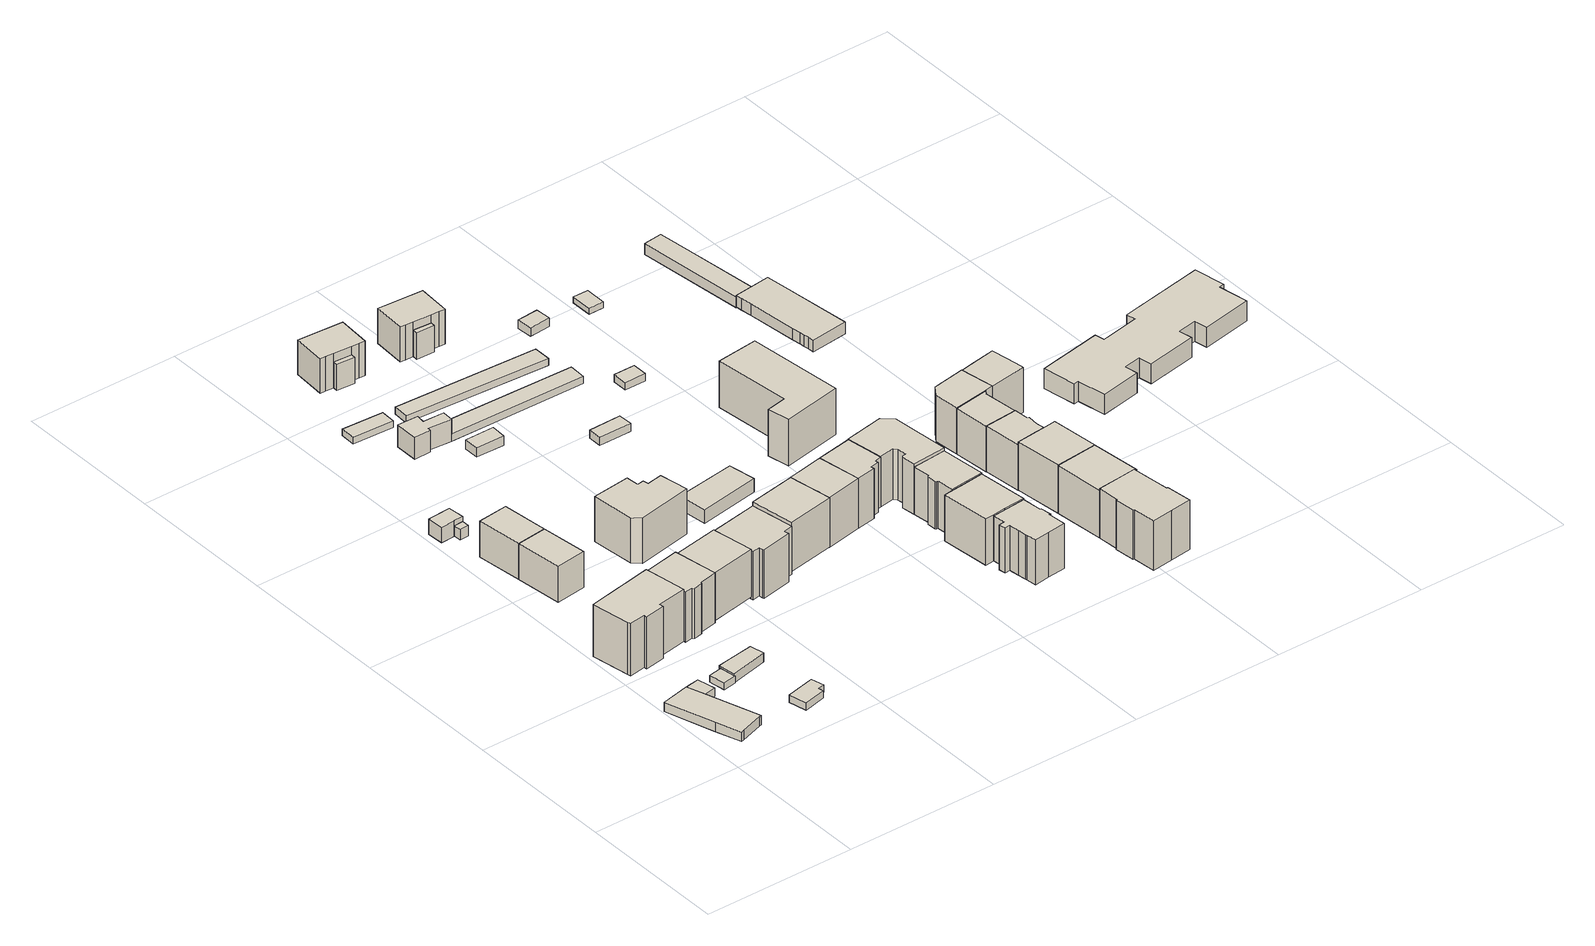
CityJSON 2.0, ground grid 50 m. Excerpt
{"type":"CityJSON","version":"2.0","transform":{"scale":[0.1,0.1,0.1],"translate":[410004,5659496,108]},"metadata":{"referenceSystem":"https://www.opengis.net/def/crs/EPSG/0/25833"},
"CityObjects":{
"building1":{"type":"Building","attributes":{"Dachtyp_tdc":"tdcPolyFlatRoof","Gemeindeschluessel":14612000,"Dachneigung":5.33,"QualitaetDacherkennung":78,"Geometrietyp2DReferenz":"3000","measuredHeight":3.58,"function":"31001_9998","roofType":"2100"},"geometry":[{"type":"Solid","lod":"1","boundaries":[[[[0,1,2,3,4,5,6,7]],[[8,9,10,11,12,13,14,15]],[[7,9,8,0]],[[6,10,9,7]],[[5,11,10,6]],[[4,12,11,5]],[[3,13,12,4]],[[2,14,13,3]],[[1,15,14,2]],[[0,8,15,1]]]]}]},
"building2":{"type":"Building","attributes":{"Dachtyp_tdc":"tdcPolyFlatRoof","Gemeindeschluessel":14612000,"Dachneigung":5.72,"QualitaetDacherkennung":71,"Geometrietyp2DReferenz":"3000","measuredHeight":3.29,"function":"31001_9998","roofType":"2100"},"geometry":[{"type":"Solid","lod":"1","boundaries":[[[[16,17,18,19,20]],[[21,22,23,24,25]],[[20,22,21,16]],[[19,23,22,20]],[[18,24,23,19]],[[17,25,24,18]],[[16,21,25,17]]]]}]},
"building3":{"type":"Building","attributes":{"Dachtyp_tdc":"tdcFreeFormRoof","Gemeindeschluessel":14612000,"Dachneigung":29.3,"QualitaetDacherkennung":76,"Geometrietyp2DReferenz":"3000","measuredHeight":19.93,"function":"31001_9998","roofType":"5000"},"geometry":[{"type":"Solid","lod":"1","boundaries":[[[[26,27,28,29,30,31,32,33,34]],[[35,36,37,38,39,40,41,42,43]],[[34,36,35,26]],[[33,37,36,34]],[[32,38,37,33]],[[31,39,38,32]],[[30,40,39,31]],[[29,41,40,30]],[[28,42,41,29]],[[27,43,42,28]],[[26,35,43,27]]]]}]},
"building4":{"type":"Building","attributes":{"Dachtyp_tdc":"tdcPolyFlatRoof","Gemeindeschluessel":14612000,"Dachneigung":0,"QualitaetDacherkennung":60,"Geometrietyp2DReferenz":"3000","measuredHeight":2.36,"function":"31001_9998","roofType":"1000"},"geometry":[{"type":"Solid","lod":"1","boundaries":[[[[44,45,46,47,48]],[[49,50,51,52,53]],[[48,50,49,44]],[[47,51,50,48]],[[46,52,51,47]],[[45,53,52,46]],[[44,49,53,45]]]]}]},
"building5":{"type":"Building","attributes":{"Dachtyp_tdc":"tdcPolyFlatRoof","Gemeindeschluessel":14612000,"Dachneigung":2.62,"QualitaetDacherkennung":87,"Geometrietyp2DReferenz":"3000","measuredHeight":2.7,"function":"31001_9998","roofType":"2100"},"geometry":[{"type":"Solid","lod":"1","boundaries":[[[[54,55,56,57,58,59]],[[60,61,62,63,64,65]],[[59,61,60,54]],[[58,62,61,59]],[[57,63,62,58]],[[56,64,63,57]],[[55,65,64,56]],[[54,60,65,55]]]]}]},
"building6":{"type":"Building","attributes":{"Dachtyp_tdc":"tdcPolyFlatRoof","Gemeindeschluessel":14612000,"Dachneigung":4.84,"QualitaetDacherkennung":78,"Geometrietyp2DReferenz":"3000","measuredHeight":3.29,"function":"31001_9998","roofType":"2100"},"geometry":[{"type":"Solid","lod":"1","boundaries":[[[[66,67,68,69,70,71]],[[72,73,74,75,76,77]],[[71,73,72,66]],[[70,74,73,71]],[[69,75,74,70]],[[68,76,75,69]],[[67,77,76,68]],[[66,72,77,67]]]]}]},
"building7":{"type":"Building","attributes":{"Dachtyp_tdc":"tdcHipAndGableRoof","Gemeindeschluessel":14612000,"Dachneigung":38.6,"QualitaetDacherkennung":89,"Geometrietyp2DReferenz":"3000","measuredHeight":14.1,"function":"31001_9998","roofType":"5000"},"geometry":[{"type":"Solid","lod":"1","boundaries":[[[[78,79,80,81]],[[82,83,84,85]],[[81,83,82,78]],[[80,84,83,81]],[[79,85,84,80]],[[78,82,85,79]]]]}]},
"building8":{"type":"Building","attributes":{"Dachtyp_tdc":"tdcHipAndGableRoof","Gemeindeschluessel":14612000,"Dachneigung":38.49,"QualitaetDacherkennung":86,"Geometrietyp2DReferenz":"3000","measuredHeight":14.1,"function":"31001_9998","roofType":"5000"},"geometry":[{"type":"Solid","lod":"1","boundaries":[[[[79,78,86,87]],[[85,88,89,82]],[[87,88,85,79]],[[86,89,88,87]],[[78,82,89,86]],[[79,85,82,78]]]]}]},
"building9":{"type":"Building","attributes":{"Gemeindeschluessel":14612000,"Geometrietyp2DReferenz":"3000","function":"31001_9998","roofType":"9999"},"children":["building9-1","building9-2"]},
"building9-1":{"type":"BuildingPart","attributes":{"Dachtyp_tdc":"tdcPolyFlatRoof","Dachneigung":5.84,"QualitaetDacherkennung":95,"Geometrietyp2DReferenz":"3000","measuredHeight":3.6,"roofType":"2100"},"parents":["building9"],"geometry":[{"type":"Solid","lod":"1","boundaries":[[[[90,91,92,93]],[[94,95,96,97]],[[93,95,94,90]],[[92,96,95,93]],[[91,97,96,92]],[[90,94,97,91]]]]}]},
"building9-2":{"type":"BuildingPart","attributes":{"Dachtyp_tdc":"tdcGableRoof","Dachneigung":46.5,"QualitaetDacherkennung":87,"Geometrietyp2DReferenz":"3000","measuredHeight":6.7,"roofType":"3100"},"parents":["building9"],"geometry":[{"type":"Solid","lod":"1","boundaries":[[[[98,99,100,101,102,103]],[[104,96,95,105,106,107]],[[103,96,104,98]],[[102,95,96,103]],[[101,105,95,102]],[[100,106,105,101]],[[99,107,106,100]],[[98,104,107,99]]]]}]},
"building10":{"type":"Building","attributes":{"Dachtyp_tdc":"tdcGableRoof","Gemeindeschluessel":14612000,"Dachneigung":30.77,"QualitaetDacherkennung":77,"Geometrietyp2DReferenz":"3000","measuredHeight":19.3,"function":"31001_9998","roofType":"3100"},"geometry":[{"type":"Solid","lod":"1","boundaries":[[[[108,109,110,111,112,113,114,115,116,117,118,119]],[[120,121,122,123,124,125,126,127,128,129,130,131]],[[119,121,120,108]],[[118,122,121,119]],[[117,123,122,118]],[[116,124,123,117]],[[115,125,124,116]],[[114,126,125,115]],[[113,127,126,114]],[[112,128,127,113]],[[111,129,128,112]],[[110,130,129,111]],[[109,131,130,110]],[[108,120,131,109]]]]}]},
"building11":{"type":"Building","attributes":{"Dachtyp_tdc":"tdcGableRoof","Gemeindeschluessel":14612000,"Dachneigung":33.99,"QualitaetDacherkennung":78,"Geometrietyp2DReferenz":"3000","measuredHeight":18.34,"function":"31001_9998","roofType":"3100"},"geometry":[{"type":"Solid","lod":"1","boundaries":[[[[132,133,134,135]],[[136,137,138,139]],[[135,137,136,132]],[[134,138,137,135]],[[133,139,138,134]],[[132,136,139,133]]]]}]},
"building12":{"type":"Building","attributes":{"Dachtyp_tdc":"tdcPolyFlatRoof","Gemeindeschluessel":14612000,"Dachneigung":0,"QualitaetDacherkennung":71,"Geometrietyp2DReferenz":"3000","measuredHeight":2.21,"function":"31001_2463","roofType":"1000"},"geometry":[{"type":"Solid","lod":"1","boundaries":[[[[140,141,142,143]],[[144,145,146,147]],[[143,145,144,140]],[[142,146,145,143]],[[141,147,146,142]],[[140,144,147,141]]]]}]},
"building13":{"type":"Building","attributes":{"Dachtyp_tdc":"tdcFreeFormRoof","Gemeindeschluessel":14612000,"Dachneigung":42.05,"QualitaetDacherkennung":21,"Geometrietyp2DReferenz":"3000","measuredHeight":18.02,"function":"31001_9998","roofType":"5000"},"geometry":[{"type":"Solid","lod":"1","boundaries":[[[[148,149,150,151,152,153,154,155,156]],[[157,158,159,160,161,162,163,164,165]],[[156,158,157,148]],[[155,159,158,156]],[[154,160,159,155]],[[153,161,160,154]],[[152,162,161,153]],[[151,163,162,152]],[[150,164,163,151]],[[149,165,164,150]],[[148,157,165,149]]]]}]},
"building14":{"type":"Building","attributes":{"Dachtyp_tdc":"tdcFreeFormRoof","Gemeindeschluessel":14612000,"Dachneigung":55.07,"QualitaetDacherkennung":4,"Geometrietyp2DReferenz":"3000","measuredHeight":9.67,"function":"31001_2000","roofType":"5000"},"geometry":[{"type":"Solid","lod":"1","boundaries":[[[[166,167,168,169,170,171,172,173]],[[174,175,176,177,178,179,180,181]],[[173,175,174,166]],[[172,176,175,173]],[[171,177,176,172]],[[170,178,177,171]],[[169,179,178,170]],[[168,180,179,169]],[[167,181,180,168]],[[166,174,181,167]]]]}]},
"building15":{"type":"Building","attributes":{"Dachtyp_tdc":"tdcFreeFormRoof","Gemeindeschluessel":14612000,"Dachneigung":2.43,"QualitaetDacherkennung":58,"Geometrietyp2DReferenz":"3000","measuredHeight":18.88,"function":"31001_9998","roofType":"5000"},"geometry":[{"type":"Solid","lod":"1","boundaries":[[[[182,183,184,185,186,187,188,189,190,191,192,193,194,195]],[[196,197,198,199,200,201,202,203,204,205,206,207,208,209]],[[195,197,196,182]],[[194,198,197,195]],[[193,199,198,194]],[[192,200,199,193]],[[191,201,200,192]],[[190,202,201,191]],[[189,203,202,190]],[[188,204,203,189]],[[187,205,204,188]],[[186,206,205,187]],[[185,207,206,186]],[[184,208,207,185]],[[183,209,208,184]],[[182,196,209,183]]]]}]},
"building16":{"type":"Building","attributes":{"Dachtyp_tdc":"tdcPolyFlatRoof","Gemeindeschluessel":14612000,"Dachneigung":0,"QualitaetDacherkennung":96,"Geometrietyp2DReferenz":"3000","measuredHeight":3.06,"function":"31001_2000","roofType":"1000"},"geometry":[{"type":"Solid","lod":"1","boundaries":[[[[210,211,212,213]],[[214,215,216,217]],[[213,215,214,210]],[[212,216,215,213]],[[211,217,216,212]],[[210,214,217,211]]]]}]},
"building17":{"type":"Building","attributes":{"Gemeindeschluessel":14612000,"Geometrietyp2DReferenz":"3000","function":"31001_9998","roofType":"9999"},"children":["building17-1","building17-2"]},
"building17-1":{"type":"BuildingPart","attributes":{"Dachtyp_tdc":"tdcPolyFlatRoof","Dachneigung":0,"QualitaetDacherkennung":36,"Geometrietyp2DReferenz":"3000","measuredHeight":8.83,"roofType":"1000"},"parents":["building17"],"geometry":[{"type":"Solid","lod":"1","boundaries":[[[[218,219,220,221]],[[222,223,224,225]],[[221,222,225,218]],[[220,223,222,221]],[[219,224,223,220]],[[218,225,224,219]]]]}]},
"building17-2":{"type":"BuildingPart","attributes":{"Dachtyp_tdc":"tdcPolyFlatRoof","Dachneigung":7.03,"QualitaetDacherkennung":68,"Geometrietyp2DReferenz":"3000","measuredHeight":12.29,"roofType":"2100"},"parents":["building17"],"geometry":[{"type":"Solid","lod":"1","boundaries":[[[[226,227,228,229,230,231,232,233]],[[234,235,236,222,225,237,238,239]],[[233,235,234,226]],[[232,236,235,233]],[[231,222,236,232]],[[230,225,222,231]],[[229,237,225,230]],[[228,238,237,229]],[[227,239,238,228]],[[226,234,239,227]]]]}]},
"building18":{"type":"Building","attributes":{"Dachtyp_tdc":"tdcGableRoof","Gemeindeschluessel":14612000,"Dachneigung":35.27,"QualitaetDacherkennung":78,"Geometrietyp2DReferenz":"3000","measuredHeight":19.08,"function":"31001_9998","roofType":"3100"},"geometry":[{"type":"Solid","lod":"1","boundaries":[[[[240,241,242,243]],[[244,245,246,247]],[[243,245,244,240]],[[242,246,245,243]],[[241,247,246,242]],[[240,244,247,241]]]]}]},
"building19":{"type":"Building","attributes":{"Dachtyp_tdc":"tdcGableRoof","Gemeindeschluessel":14612000,"Dachneigung":12.11,"QualitaetDacherkennung":10,"Geometrietyp2DReferenz":"3000","measuredHeight":6.12,"function":"31001_9998","roofType":"3100"},"geometry":[{"type":"Solid","lod":"1","boundaries":[[[[248,249,250,251]],[[252,253,254,255]],[[251,253,252,248]],[[250,254,253,251]],[[249,255,254,250]],[[248,252,255,249]]]]}]},
"building20":{"type":"Building","attributes":{"Dachtyp_tdc":"tdcPolyFlatRoof","Gemeindeschluessel":14612000,"Dachneigung":3.28,"QualitaetDacherkennung":71,"Geometrietyp2DReferenz":"3000","measuredHeight":2.56,"function":"31001_2000","roofType":"2100"},"geometry":[{"type":"Solid","lod":"1","boundaries":[[[[256,257,258,259,260]],[[175,174,261,262,263]],[[260,174,175,256]],[[259,261,174,260]],[[258,262,261,259]],[[257,263,262,258]],[[256,175,263,257]]]]}]},
"building21":{"type":"Building","attributes":{"Dachtyp_tdc":"tdcPolyFlatRoof","Gemeindeschluessel":14612000,"Dachneigung":0,"QualitaetDacherkennung":78,"Geometrietyp2DReferenz":"3000","measuredHeight":2.29,"function":"31001_2463","roofType":"1000"},"geometry":[{"type":"Solid","lod":"1","boundaries":[[[[264,265,266,267]],[[268,269,270,271]],[[267,269,268,264]],[[266,270,269,267]],[[265,271,270,266]],[[264,268,271,265]]]]}]},
"building22":{"type":"Building","attributes":{"Dachtyp_tdc":"tdcGableRoof","Gemeindeschluessel":14612000,"Dachneigung":35.38,"QualitaetDacherkennung":69,"Geometrietyp2DReferenz":"3000","measuredHeight":19.37,"function":"31001_9998","roofType":"3100"},"geometry":[{"type":"Solid","lod":"1","boundaries":[[[[272,273,274,275]],[[276,277,278,279]],[[275,277,276,272]],[[274,278,277,275]],[[273,279,278,274]],[[272,276,279,273]]]]}]},
"building23":{"type":"Building","attributes":{"Dachtyp_tdc":"tdcPolyFlatRoof","Gemeindeschluessel":14612000,"Dachneigung":4.58,"QualitaetDacherkennung":67,"Geometrietyp2DReferenz":"3000","measuredHeight":2.92,"function":"31001_9998","roofType":"2100"},"geometry":[{"type":"Solid","lod":"1","boundaries":[[[[280,281,282,283]],[[284,285,286,287]],[[283,285,284,280]],[[282,286,285,283]],[[281,287,286,282]],[[280,284,287,281]]]]}]},
"building24":{"type":"Building","attributes":{"Gemeindeschluessel":14612000,"Geometrietyp2DReferenz":"3000","function":"31001_9998","roofType":"9999"},"children":["building24-1","building24-2"]},
"building24-1":{"type":"BuildingPart","attributes":{"Dachtyp_tdc":"tdcPolyFlatRoof","Dachneigung":0,"QualitaetDacherkennung":46,"Geometrietyp2DReferenz":"3000","measuredHeight":8.93,"roofType":"1000"},"parents":["building24"],"geometry":[{"type":"Solid","lod":"1","boundaries":[[[[288,289,290,291]],[[292,293,294,295]],[[291,293,292,288]],[[290,294,293,291]],[[289,295,294,290]],[[288,292,295,289]]]]}]},
"building24-2":{"type":"BuildingPart","attributes":{"Dachtyp_tdc":"tdcPolyFlatRoof","Dachneigung":6.98,"QualitaetDacherkennung":65,"Geometrietyp2DReferenz":"3000","measuredHeight":12.4,"roofType":"2100"},"parents":["building24"],"geometry":[{"type":"Solid","lod":"1","boundaries":[[[[296,297,298,299,300,301,302,303]],[[304,305,306,294,293,307,308,309]],[[303,305,304,296]],[[302,306,305,303]],[[301,294,306,302]],[[300,293,294,301]],[[299,307,293,300]],[[298,308,307,299]],[[297,309,308,298]],[[296,304,309,297]]]]}]},
"building25":{"type":"Building","attributes":{"Dachtyp_tdc":"tdcFreeFormRoof","Gemeindeschluessel":14612000,"Dachneigung":35.42,"QualitaetDacherkennung":76,"Geometrietyp2DReferenz":"3000","measuredHeight":19.41,"function":"31001_9998","roofType":"5000"},"geometry":[{"type":"Solid","lod":"1","boundaries":[[[[274,310,311,312,313,314,315,275]],[[278,277,316,317,318,319,320,321]],[[275,277,278,274]],[[315,316,277,275]],[[314,317,316,315]],[[313,318,317,314]],[[312,319,318,313]],[[311,320,319,312]],[[310,321,320,311]],[[274,278,321,310]]]]}]},
"building26":{"type":"Building","attributes":{"Dachtyp_tdc":"tdcGableRoof","Gemeindeschluessel":14612000,"Dachneigung":39.63,"QualitaetDacherkennung":85,"Geometrietyp2DReferenz":"3000","measuredHeight":18.21,"function":"31001_9998","roofType":"3100"},"geometry":[{"type":"Solid","lod":"1","boundaries":[[[[322,323,324,325,326,327,328,329,330,331,332,333,334,335,336,337,338,339]],[[340,341,342,343,344,345,346,347,348,349,350,351,352,353,354,355,356,357]],[[339,341,340,322]],[[338,342,341,339]],[[337,343,342,338]],[[336,344,343,337]],[[335,345,344,336]],[[334,346,345,335]],[[333,347,346,334]],[[332,348,347,333]],[[331,349,348,332]],[[330,350,349,331]],[[329,351,350,330]],[[328,352,351,329]],[[327,353,352,328]],[[326,354,353,327]],[[325,355,354,326]],[[324,356,355,325]],[[323,357,356,324]],[[322,340,357,323]]]]}]},
"building27":{"type":"Building","attributes":{"Dachtyp_tdc":"tdcGableRoof","Gemeindeschluessel":14612000,"Dachneigung":33.53,"QualitaetDacherkennung":82,"Geometrietyp2DReferenz":"3000","measuredHeight":17.91,"function":"31001_9998","roofType":"3100"},"geometry":[{"type":"Solid","lod":"1","boundaries":[[[[358,359,360,361,362,363,364,365]],[[366,367,368,369,348,370,346,371]],[[365,367,366,358]],[[364,368,367,365]],[[363,369,368,364]],[[362,348,369,363]],[[361,370,348,362]],[[360,346,370,361]],[[359,371,346,360]],[[358,366,371,359]]]]}]},
"building28":{"type":"Building","attributes":{"Dachtyp_tdc":"tdcGableRoof","Gemeindeschluessel":14612000,"Dachneigung":37.33,"QualitaetDacherkennung":91,"Geometrietyp2DReferenz":"3000","measuredHeight":18.45,"function":"31001_9998","roofType":"3100"},"geometry":[{"type":"Solid","lod":"1","boundaries":[[[[372,373,374,375,376,377,378,379,380,381,382,383]],[[384,385,386,387,388,389,390,391,392,393,394,395]],[[383,385,384,372]],[[382,386,385,383]],[[381,387,386,382]],[[380,388,387,381]],[[379,389,388,380]],[[378,390,389,379]],[[377,391,390,378]],[[376,392,391,377]],[[375,393,392,376]],[[374,394,393,375]],[[373,395,394,374]],[[372,384,395,373]]]]}]},
"building29":{"type":"Building","attributes":{"Dachtyp_tdc":"tdcFreeFormRoof","Gemeindeschluessel":14612000,"Dachneigung":40.19,"QualitaetDacherkennung":15,"Geometrietyp2DReferenz":"3000","measuredHeight":19.75,"function":"31001_9998","roofType":"5000"},"geometry":[{"type":"Solid","lod":"1","boundaries":[[[[396,397,398,399,400,401,402,403,404,405,406]],[[389,407,408,409,410,411,412,413,414,415,391]],[[406,407,389,396]],[[405,408,407,406]],[[404,409,408,405]],[[403,410,409,404]],[[402,411,410,403]],[[401,412,411,402]],[[400,413,412,401]],[[399,414,413,400]],[[398,415,414,399]],[[397,391,415,398]],[[396,389,391,397]]]]}]},
"building30":{"type":"Building","attributes":{"Dachtyp_tdc":"tdcPolyFlatRoof","Gemeindeschluessel":14612000,"Dachneigung":2.77,"QualitaetDacherkennung":98,"Geometrietyp2DReferenz":"3000","measuredHeight":2.68,"function":"31001_9998","roofType":"2100"},"geometry":[{"type":"Solid","lod":"1","boundaries":[[[[416,417,418,419]],[[420,421,422,423]],[[419,421,420,416]],[[418,422,421,419]],[[417,423,422,418]],[[416,420,423,417]]]]}]},
"building31":{"type":"Building","attributes":{"Dachtyp_tdc":"tdcFreeFormRoof","Gemeindeschluessel":14612000,"Dachneigung":37.81,"QualitaetDacherkennung":87,"Geometrietyp2DReferenz":"3000","measuredHeight":18.29,"function":"31001_9998","roofType":"5000"},"geometry":[{"type":"Solid","lod":"1","boundaries":[[[[424,425,426,427,428,429]],[[430,431,432,433,434,435]],[[429,431,430,424]],[[428,432,431,429]],[[427,433,432,428]],[[426,434,433,427]],[[425,435,434,426]],[[424,430,435,425]]]]}]},
"building32":{"type":"Building","attributes":{"Dachtyp_tdc":"tdcPolyFlatRoof","Gemeindeschluessel":14612000,"Dachneigung":6.78,"QualitaetDacherkennung":88,"Geometrietyp2DReferenz":"3000","measuredHeight":3.2,"function":"31001_9998","roofType":"2100"},"geometry":[{"type":"Solid","lod":"1","boundaries":[[[[436,437,438,439]],[[440,441,442,443]],[[439,441,440,436]],[[438,442,441,439]],[[437,443,442,438]],[[436,440,443,437]]]]}]},
"building33":{"type":"Building","attributes":{"Gemeindeschluessel":14612000,"Geometrietyp2DReferenz":"3000","function":"31001_9998","roofType":"9999"},"children":["building33-1","building33-2"]},
"building33-1":{"type":"BuildingPart","attributes":{"Dachtyp_tdc":"tdcGableRoof","Dachneigung":34.69,"QualitaetDacherkennung":85,"Geometrietyp2DReferenz":"3000","measuredHeight":19.23,"roofType":"3100"},"parents":["building33"],"geometry":[{"type":"Solid","lod":"1","boundaries":[[[[444,445,446,447,448,449,450,451,452,453,454,455,456]],[[457,458,459,460,461,462,463,464,465,466,467,468,469]],[[456,458,457,444]],[[455,459,458,456]],[[454,460,459,455]],[[453,461,460,454]],[[452,462,461,453]],[[451,463,462,452]],[[450,464,463,451]],[[449,465,464,450]],[[448,466,465,449]],[[447,467,466,448]],[[446,468,467,447]],[[445,469,468,446]],[[444,457,469,445]]]]}]},
"building33-2":{"type":"BuildingPart","attributes":{"Dachtyp_tdc":"tdcPolyFlatRoof","Dachneigung":28.08,"QualitaetDacherkennung":34,"Geometrietyp2DReferenz":"3000","measuredHeight":14.86,"roofType":"2100"},"parents":["building33"],"geometry":[{"type":"Solid","lod":"1","boundaries":[[[[470,471,472,473]],[[468,474,475,469]],[[473,474,468,470]],[[472,475,474,473]],[[471,469,475,472]],[[470,468,469,471]]]]}]},
"building34":{"type":"Building","attributes":{"Dachtyp_tdc":"tdcGableRoof","Gemeindeschluessel":14612000,"Dachneigung":36.65,"QualitaetDacherkennung":77,"Geometrietyp2DReferenz":"3000","measuredHeight":18.91,"function":"31001_9998","roofType":"3100"},"geometry":[{"type":"Solid","lod":"1","boundaries":[[[[476,477,478,479]],[[480,474,466,481]],[[479,474,480,476]],[[478,466,474,479]],[[477,481,466,478]],[[476,480,481,477]]]]}]},
"building35":{"type":"Building","attributes":{"Dachtyp_tdc":"tdcGableRoof","Gemeindeschluessel":14612000,"Dachneigung":12.33,"QualitaetDacherkennung":81,"Geometrietyp2DReferenz":"3000","measuredHeight":2.38,"function":"31001_9998","roofType":"3100"},"geometry":[{"type":"Solid","lod":"1","boundaries":[[[[482,483,484,485]],[[486,487,488,489]],[[485,487,486,482]],[[484,488,487,485]],[[483,489,488,484]],[[482,486,489,483]]]]}]},
"building36":{"type":"Building","attributes":{"Dachtyp_tdc":"tdcGableRoof","Gemeindeschluessel":14612000,"Dachneigung":36.43,"QualitaetDacherkennung":78,"Geometrietyp2DReferenz":"3000","measuredHeight":18.87,"function":"31001_9998","roofType":"3100"},"geometry":[{"type":"Solid","lod":"1","boundaries":[[[[490,491,492,493,494,495,496]],[[480,497,481,498,499,500,501]],[[496,497,480,490]],[[495,481,497,496]],[[494,498,481,495]],[[493,499,498,494]],[[492,500,499,493]],[[491,501,500,492]],[[490,480,501,491]]]]}]},
"building37":{"type":"Building","attributes":{"Dachtyp_tdc":"tdcFreeFormRoof","Gemeindeschluessel":14612000,"Dachneigung":33.91,"QualitaetDacherkennung":90,"Geometrietyp2DReferenz":"3000","measuredHeight":17.31,"function":"31001_9998","roofType":"5000"},"geometry":[{"type":"Solid","lod":"1","boundaries":[[[[502,503,504,505,506,507,508,509]],[[510,511,512,513,514,515,516,517]],[[509,511,510,502]],[[508,512,511,509]],[[507,513,512,508]],[[506,514,513,507]],[[505,515,514,506]],[[504,516,515,505]],[[503,517,516,504]],[[502,510,517,503]]]]}]},
"building38":{"type":"Building","attributes":{"Dachtyp_tdc":"tdcGableRoof","Gemeindeschluessel":14612000,"Dachneigung":33.62,"QualitaetDacherkennung":83,"Geometrietyp2DReferenz":"3000","measuredHeight":17.4,"function":"31001_9998","roofType":"3100"},"geometry":[{"type":"Solid","lod":"1","boundaries":[[[[518,519,520,521,522,523,524]],[[525,526,527,528,529,530,531]],[[524,526,525,518]],[[523,527,526,524]],[[522,528,527,523]],[[521,529,528,522]],[[520,530,529,521]],[[519,531,530,520]],[[518,525,531,519]]]]}]},
"building39":{"type":"Building","attributes":{"Dachtyp_tdc":"tdcFreeFormRoof","Gemeindeschluessel":14612000,"Dachneigung":19.74,"QualitaetDacherkennung":43,"Geometrietyp2DReferenz":"3000","measuredHeight":17.25,"function":"31001_9998","roofType":"5000"},"geometry":[{"type":"Solid","lod":"1","boundaries":[[[[532,533,534,535,536,537]],[[538,539,540,541,530,528]],[[537,539,538,532]],[[536,540,539,537]],[[535,541,540,536]],[[534,530,541,535]],[[533,528,530,534]],[[532,538,528,533]]]]}]},
"building40":{"type":"Building","attributes":{"Dachtyp_tdc":"tdcGableRoof","Gemeindeschluessel":14612000,"Dachneigung":33.16,"QualitaetDacherkennung":68,"Geometrietyp2DReferenz":"3000","measuredHeight":17.31,"function":"31001_9998","roofType":"3100"},"geometry":[{"type":"Solid","lod":"1","boundaries":[[[[542,543,544,545,546,547,548,549]],[[541,550,540,551,552,553,554,555]],[[549,550,541,542]],[[548,540,550,549]],[[547,551,540,548]],[[546,552,551,547]],[[545,553,552,546]],[[544,554,553,545]],[[543,555,554,544]],[[542,541,555,543]]]]}]},
"building41":{"type":"Building","attributes":{"Dachtyp_tdc":"tdcGableRoof","Gemeindeschluessel":14612000,"Dachneigung":12.84,"QualitaetDacherkennung":94,"Geometrietyp2DReferenz":"3000","measuredHeight":4.57,"function":"31001_9998","roofType":"3100"},"geometry":[{"type":"Solid","lod":"1","boundaries":[[[[556,557,558,559,560,561,562,563,564,565,566]],[[567,568,569,570,571,572,573,574,575,576,577]],[[566,568,567,556]],[[565,569,568,566]],[[564,570,569,565]],[[563,571,570,564]],[[562,572,571,563]],[[561,573,572,562]],[[560,574,573,561]],[[559,575,574,560]],[[558,576,575,559]],[[557,577,576,558]],[[556,567,577,557]]]]}]},
"building42":{"type":"Building","attributes":{"Dachtyp_tdc":"tdcFreeFormRoof","Gemeindeschluessel":14612000,"Dachneigung":10.49,"QualitaetDacherkennung":95,"Geometrietyp2DReferenz":"3000","measuredHeight":3.97,"function":"31001_9998","roofType":"5000"},"geometry":[{"type":"Solid","lod":"1","boundaries":[[[[578,579,580,581]],[[582,583,584,585]],[[581,583,582,578]],[[580,584,583,581]],[[579,585,584,580]],[[578,582,585,579]]]]}]},
"building43":{"type":"Building","attributes":{"Dachtyp_tdc":"tdcPolyFlatRoof","Gemeindeschluessel":14612000,"Dachneigung":0,"QualitaetDacherkennung":90,"Geometrietyp2DReferenz":"3000","measuredHeight":6.78,"function":"31001_9998","roofType":"1000"},"geometry":[{"type":"Solid","lod":"1","boundaries":[[[[586,587,588,589,590,591,592,593,594,595,596,597,598,599,600,601,602,603,604,605]],[[606,607,608,609,610,611,612,613,614,615,616,617,618,619,620,621,622,623,624,625]],[[605,607,606,586]],[[604,608,607,605]],[[603,609,608,604]],[[602,610,609,603]],[[601,611,610,602]],[[600,612,611,601]],[[599,613,612,600]],[[598,614,613,599]],[[597,615,614,598]],[[596,616,615,597]],[[595,617,616,596]],[[594,618,617,595]],[[593,619,618,594]],[[592,620,619,593]],[[591,621,620,592]],[[590,622,621,591]],[[589,623,622,590]],[[588,624,623,589]],[[587,625,624,588]],[[586,606,625,587]]]]}]}
},
"vertices":[
[95,93,41],[171,118,41],[177,120,41],[120,295,41],[100,355,41],[7,335,41],[58,171,41],[85,90,41],[95,93,10],[85,90,10],[58,171,10],[7,335,10],[100,355,10],[120,295,10],[177,120,10],[171,118,10],
[100,355,40],[120,295,40],[159,303,40],[147,363,40],[113,357,40],[100,355,11],[113,357,11],[147,363,11],[159,303,11],[120,295,11],
[152,522,197],[150,535,197],[247,551,197],[224,689,197],[7,649,197],[28,523,197],[30,513,197],[84,521,197],[85,511,197],[152,522,21],[85,511,21],[84,521,21],[30,513,21],[28,523,21],[7,649,21],[224,689,21],[247,551,21],[150,535,21],
[200,312,34],[244,319,34],[243,322,34],[235,373,34],[191,366,34],[200,312,11],[191,366,11],[235,373,11],[243,322,11],[244,319,11],
[390,113,35],[386,130,35],[408,135,35],[398,177,35],[304,156,35],[317,97,35],[390,113,10],[317,97,10],[304,156,10],[398,177,10],[408,135,10],[386,130,10],
[235,373,41],[243,322,41],[368,351,41],[358,397,41],[274,385,41],[234,378,41],[235,373,10],[234,378,10],[274,385,10],[358,397,10],[368,351,10],[243,322,10],
[169,1071,146],[71,1060,146],[88,908,146],[187,919,146],[169,1071,25],[187,919,25],[88,908,25],[71,1060,25],
[152,1222,146],[53,1211,146],[53,1211,25],[152,1222,25],
[63,1311,58],[93,1312,58],[92,1336,58],[62,1335,58],[63,1311,23],[62,1335,23],[92,1336,23],[93,1312,23],
[88,1390,75],[12,1385,75],[15,1332,75],[61,1335,75],[62,1335,75],[92,1336,75],[88,1390,23],[61,1335,23],[15,1332,23],[12,1385,23],
[309,555,191],[368,566,191],[367,573,191],[356,638,191],[344,711,191],[224,689,191],[236,616,191],[247,551,191],[248,544,191],[272,548,191],[278,543,191],[307,549,191],[309,555,22],[307,549,22],[278,543,22],[272,548,22],[248,544,22],[247,551,22],[236,616,22],[224,689,22],[344,711,22],[356,638,22],[367,573,22],[368,566,22],
[344,711,183],[367,573,183],[523,601,183],[499,738,183],[344,711,23],[499,738,23],[523,601,23],[367,573,23],
[252,1893,47],[116,1900,47],[114,1850,47],[250,1843,47],[252,1893,25],[250,1843,25],[114,1850,25],[116,1900,25],
[347,1074,176],[362,933,176],[387,911,176],[569,946,176],[552,1040,176],[501,1031,176],[498,1049,176],[476,1046,176],[472,1088,176],[347,1074,24],[472,1088,24],[476,1046,24],[498,1049,24],[501,1031,24],[552,1040,24],[569,946,24],[387,911,24],[362,933,24],
[338,1732,98],[268,1734,98],[271,1763,98],[203,1765,98],[203,1689,98],[258,1689,98],[258,1699,98],[336,1694,98],[338,1732,24],[336,1694,24],[258,1699,24],[258,1689,24],[203,1689,24],[203,1765,24],[271,1763,24],[268,1734,24],
[499,738,179],[505,707,179],[519,623,179],[523,601,179],[524,594,179],[548,598,179],[551,585,179],[552,581,179],[654,600,179],[651,617,179],[682,623,179],[678,650,179],[663,734,179],[658,766,179],[499,738,16],[658,766,16],[663,734,16],[678,650,16],[682,623,16],[651,617,16],[654,600,16],[552,581,16],[551,585,16],[548,598,16],[524,594,16],[523,601,16],[519,623,16],[505,707,16],
[439,1640,56],[342,1640,56],[342,1591,56],[436,1589,56],[439,1640,25],[436,1589,25],[342,1591,25],[342,1640,25],
[237,2091,115],[236,2076,115],[295,2072,115],[296,2087,115],[296,2087,27],[295,2072,27],[236,2076,27],[237,2091,27],
[349,2193,143],[199,2203,143],[192,2094,143],[211,2093,143],[237,2091,143],[296,2087,143],[322,2085,143],[341,2084,143],[349,2193,27],[341,2084,27],[322,2085,27],[211,2093,27],[192,2094,27],[199,2203,27],
[658,766,192],[682,623,192],[837,650,192],[812,793,192],[658,766,27],[812,793,27],[837,650,27],[682,623,27],
[643,959,65],[842,993,65],[827,1082,65],[631,1054,65],[643,959,19],[631,1054,19],[827,1082,19],[842,993,19],
[336,1694,48],[791,1685,48],[793,1741,48],[338,1753,48],[338,1732,48],[338,1753,24],[793,1741,24],[791,1685,24],
[769,1869,48],[294,1891,48],[291,1839,48],[769,1812,48],[769,1869,25],[769,1812,25],[291,1839,25],[294,1891,25],
[812,793,193],[837,650,193],[955,673,193],[931,815,193],[812,793,25],[931,815,25],[955,673,25],[837,650,25],
[643,1425,51],[752,1426,51],[750,1472,51],[643,1470,51],[643,1425,24],[643,1470,24],[750,1472,24],[752,1426,24],
[502,2058,115],[561,2055,115],[562,2070,115],[502,2074,115],[502,2058,26],[502,2074,26],[562,2070,26],[561,2055,26],
[615,2175,143],[465,2185,143],[458,2077,143],[476,2075,143],[502,2074,143],[562,2070,143],[588,2068,143],[608,2067,143],[615,2175,26],[608,2067,26],[588,2068,26],[476,2075,26],[458,2077,26],[465,2185,26],
[1018,683,193],[1016,693,193],[1045,698,193],[1043,710,193],[1066,714,193],[1048,835,193],[1048,835,25],[1066,714,25],[1043,710,25],[1045,698,25],[1016,693,25],[1018,683,25],
[1163,196,178],[1164,189,178],[1168,156,178],[1220,163,178],[1279,170,178],[1276,204,178],[1273,228,178],[1277,228,178],[1273,264,178],[1269,264,178],[1262,328,178],[1202,323,178],[1149,318,178],[1154,278,178],[1135,275,178],[1138,253,178],[1156,255,178],[1160,221,178],[1163,196,27],[1160,221,27],[1156,255,27],[1138,253,27],[1135,275,27],[1154,278,27],[1149,318,27],[1202,323,27],[1262,328,27],[1269,264,27],[1273,264,27],[1277,228,27],[1273,228,27],[1276,204,27],[1279,170,27],[1220,163,27],[1168,156,27],[1164,189,27],
[1102,476,182],[1119,315,182],[1149,318,182],[1191,322,182],[1262,328,182],[1244,491,182],[1173,483,182],[1131,479,182],[1102,476,27],[1131,479,27],[1173,483,27],[1244,491,27],[1191,322,27],[1119,315,27],
[1122,536,186],[1126,536,186],[1131,479,186],[1188,485,186],[1244,491,186],[1228,638,186],[1173,633,186],[1116,628,186],[1123,572,186],[1119,571,186],[1116,567,186],[1118,539,186],[1122,536,26],[1118,539,26],[1116,567,26],[1119,571,26],[1123,572,26],[1116,628,26],[1173,633,26],[1228,638,26],[1244,491,26],[1188,485,26],[1131,479,26],[1126,536,26],
[1116,628,196],[1228,638,196],[1210,829,196],[1176,858,196],[1048,835,196],[1066,714,196],[1114,722,196],[1123,710,196],[1127,680,196],[1115,679,196],[1110,672,196],[1110,672,26],[1115,679,26],[1127,680,26],[1123,710,26],[1114,722,26],[1066,714,26],[1048,835,26],[1176,858,26],[1210,829,26],
[927,1632,55],[857,1632,55],[857,1582,55],[927,1582,55],[927,1632,30],[927,1582,30],[857,1582,30],[857,1632,30],
[1039,1109,182],[974,1097,182],[988,1024,182],[1183,1061,182],[1149,1377,182],[1012,1362,182],[1039,1109,26],[1012,1362,26],[1149,1377,26],[1183,1061,26],[988,1024,26],[974,1097,26],
[815,1950,55],[885,1955,55],[881,2005,55],[811,2000,55],[815,1950,26],[811,2000,26],[881,2005,26],[885,1955,26],
[1590,108,195],[1587,133,195],[1575,235,195],[1511,228,195],[1444,221,195],[1450,151,195],[1446,151,195],[1453,85,195],[1457,85,195],[1464,8,195],[1535,16,195],[1604,25,195],[1594,109,195],[1590,108,28],[1594,109,28],[1604,25,28],[1535,16,28],[1464,8,28],[1457,85,28],[1453,85,28],[1446,151,28],[1450,151,28],[1444,221,28],[1511,228,28],[1575,235,28],[1587,133,28],
[1575,235,174],[1587,133,174],[1592,134,174],[1585,236,174],[1585,236,28],[1592,134,28],
[1567,399,189],[1428,385,189],[1444,221,189],[1585,236,189],[1567,399,28],[1428,385,28],
[1007,1933,46],[1057,1933,46],[1057,2002,46],[1007,2003,46],[1007,1933,26],[1007,2003,26],[1057,2002,26],[1057,1933,26],
[1567,399,190],[1550,555,190],[1518,551,190],[1478,547,190],[1410,540,190],[1428,385,190],[1495,392,190],[1495,392,28],[1410,540,28],[1478,547,28],[1518,551,28],[1550,555,28],
[1397,665,180],[1410,540,180],[1518,551,180],[1513,591,180],[1516,624,180],[1512,625,180],[1510,626,180],[1506,674,180],[1397,665,27],[1506,674,27],[1510,626,27],[1512,625,27],[1516,624,27],[1513,591,27],[1518,551,27],[1410,540,27],
[1506,674,179],[1493,786,179],[1501,799,179],[1439,790,179],[1386,782,179],[1397,665,179],[1452,669,179],[1506,674,26],[1452,669,26],[1397,665,26],[1386,782,26],[1439,790,26],[1501,799,26],[1493,786,26],
[1379,863,181],[1386,782,181],[1501,799,181],[1528,804,181],[1509,916,181],[1403,898,181],[1379,863,26],[1403,898,26],[1509,916,26],[1528,804,26],
[1528,804,179],[1652,824,179],[1652,830,179],[1643,885,179],[1634,938,179],[1547,923,179],[1509,916,179],[1518,863,179],[1518,863,26],[1547,923,26],[1634,938,26],[1643,885,26],[1652,830,26],[1652,824,26],
[1375,1427,68],[1377,1406,68],[1499,1420,68],[1465,1720,68],[1406,1713,68],[1344,1706,68],[1346,1684,68],[1350,1648,68],[1368,1486,68],[1372,1459,68],[1373,1442,68],[1375,1427,29],[1373,1442,29],[1372,1459,29],[1368,1486,29],[1350,1648,29],[1346,1684,29],[1344,1706,29],[1406,1713,29],[1465,1720,29],[1499,1420,29],[1377,1406,29],
[1406,1713,63],[1366,2069,63],[1304,2062,63],[1344,1706,63],[1406,1713,26],[1344,1706,26],[1304,2062,26],[1366,2069,26],
[2174,737,99],[2166,781,99],[2228,792,99],[2236,748,99],[2401,779,99],[2383,878,99],[2401,881,99],[2382,984,99],[2101,933,99],[2107,903,99],[1979,879,99],[1973,910,99],[1763,872,99],[1783,763,99],[1800,766,99],[1817,672,99],[1951,697,99],[1944,740,99],[2001,750,99],[2009,707,99],[2174,737,32],[2009,707,32],[2001,750,32],[1944,740,32],[1951,697,32],[1817,672,32],[1800,766,32],[1783,763,32],[1763,872,32],[1973,910,32],[1979,879,32],[2107,903,32],[2101,933,32],[2382,984,32],[2401,881,32],[2383,878,32],[2401,779,32],[2236,748,32],[2228,792,32],[2166,781,32]
]}
